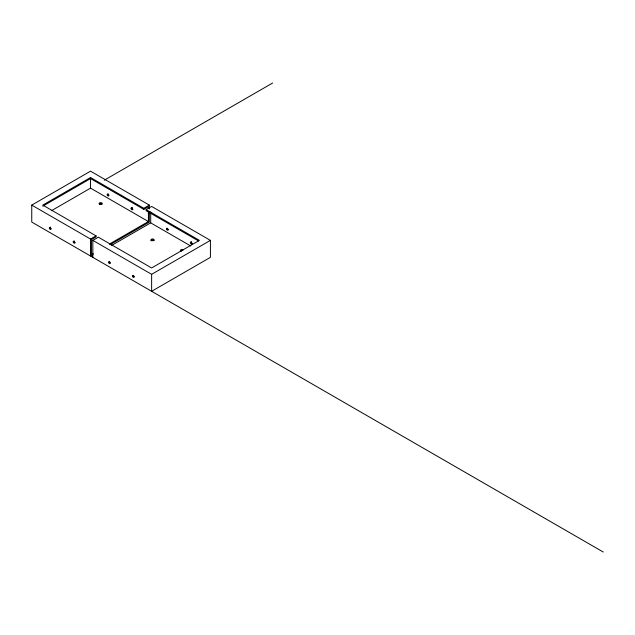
<?xml version="1.0" encoding="UTF-8"?>
<svg xmlns="http://www.w3.org/2000/svg" width="635" height="635" viewBox="0 0 635 635"><rect width="100%" height="100%" fill="white"/><g stroke="black" fill="none" stroke-linecap="round" stroke-linejoin="round"><path stroke-width="0.95" d="M603.25 552.029L31.75 222.075L31.75 205.105L90.535 171.164L149.328 205.105L149.328 208.875M149.328 205.105L143.82 208.288L90.535 177.53L42.775 205.105L96.052 235.863L96.052 236.926L91.456 239.578L91.456 254.429L93.154 253.444M42.775 206.169L90.535 178.586L143.82 209.352L148.407 206.7L148.407 208.677M51.435 210.709L90.535 188.135L148.407 221.544L148.407 211.645M104.283 180.197L272.693 82.971M31.75 205.105L90.535 239.046L96.052 235.863M92.845 257.35L92.845 240.379L98.354 237.196L151.63 267.954L199.398 240.379L146.121 209.613L146.121 210.677L198.549 240.951M146.121 209.613L151.63 206.438L210.423 240.379L210.423 257.35L151.63 291.29L151.63 274.32L92.845 240.379M109.307 244.118L148.407 221.544M93.099 254.54L90.535 256.016L90.535 239.046M110.133 244.705L149.328 222.075L149.328 211.709M111.609 245.451L150.709 222.877L190.714 245.967M151.63 274.32L210.423 240.379M150.709 211.987L150.709 222.877M143.82 208.288L143.82 209.352M90.535 177.53L90.535 188.135M180.586 251.079A1.556 0.897 0 0 1 181.92 250.619M150.995 240.927A1.556 0.897 0 0 1 152.313 240.022A1.556 0.897 0 0 1 154.043 240.657M192.151 243.451A1.103 0.643 60 0 1 191.373 242.554A1.103 0.643 60 0 1 191.429 241.586M168.64 229.703A1.103 0.643 60 0 1 167.386 228.37M181.181 251.238A1.556 0.897 0 0 1 180.832 249.825A1.556 0.897 0 0 1 183.277 249.992M110.141 262.922A1.103 0.643 60 0 1 109.593 261.318M134.255 276.852A1.103 0.643 60 0 1 133.406 275.32M99.298 204.129A1.556 0.897 0 0 1 101.989 204.129M132.945 209.264A1.103 0.643 60 0 1 132.088 208.28A1.103 0.643 60 0 1 132.278 207.312M108.831 195.35A1.103 0.643 60 0 1 108.133 193.961M51.141 228.87A1.103 0.643 60 0 1 50.363 227.973A1.103 0.643 60 0 1 50.419 227.005M75.224 242.705A1.103 0.643 60 0 1 74.374 242.022A1.103 0.643 60 0 1 74.2 240.943M108.593 262.263A1.103 0.643 60 0 0 109.815 263.652A1.103 0.643 60 0 0 109.72 262.041A1.103 0.643 60 0 0 108.593 262.263M132.477 276.082A1.103 0.643 60 0 0 133.715 277.439A1.103 0.643 60 0 0 133.58 275.796A1.103 0.643 60 0 0 132.477 276.082M190.357 242.697A1.103 0.643 60 0 0 191.603 244.023A1.103 0.643 60 0 0 191.429 242.372A1.103 0.643 60 0 0 190.357 242.697M166.473 228.902A1.103 0.643 60 0 0 167.719 230.235A1.103 0.643 60 0 0 167.553 228.584A1.103 0.643 60 0 0 166.473 228.902M151.479 240.498A1.556 0.897 0 0 0 154.059 240.062A1.556 0.897 0 0 0 152.114 238.982A1.556 0.897 0 0 0 151.479 240.498M49.347 228.116A1.103 0.643 60 0 0 50.602 229.433A1.103 0.643 60 0 0 50.419 227.774A1.103 0.643 60 0 0 49.347 228.116M73.231 241.903A1.103 0.643 60 0 0 74.486 243.221A1.103 0.643 60 0 0 74.303 241.562A1.103 0.643 60 0 0 73.231 241.903M99.87 204.295A1.556 0.897 0 0 0 102.195 203.517A1.556 0.897 0 0 0 99.87 202.74A1.556 0.897 0 0 0 99.87 204.295M131.104 208.55A1.103 0.643 60 0 0 132.39 209.796A1.103 0.643 60 0 0 132.128 208.105A1.103 0.643 60 0 0 131.104 208.55M107.22 194.731A1.103 0.643 60 0 0 108.49 196.017A1.103 0.643 60 0 0 108.267 194.35A1.103 0.643 60 0 0 107.22 194.731"/></g></svg>
